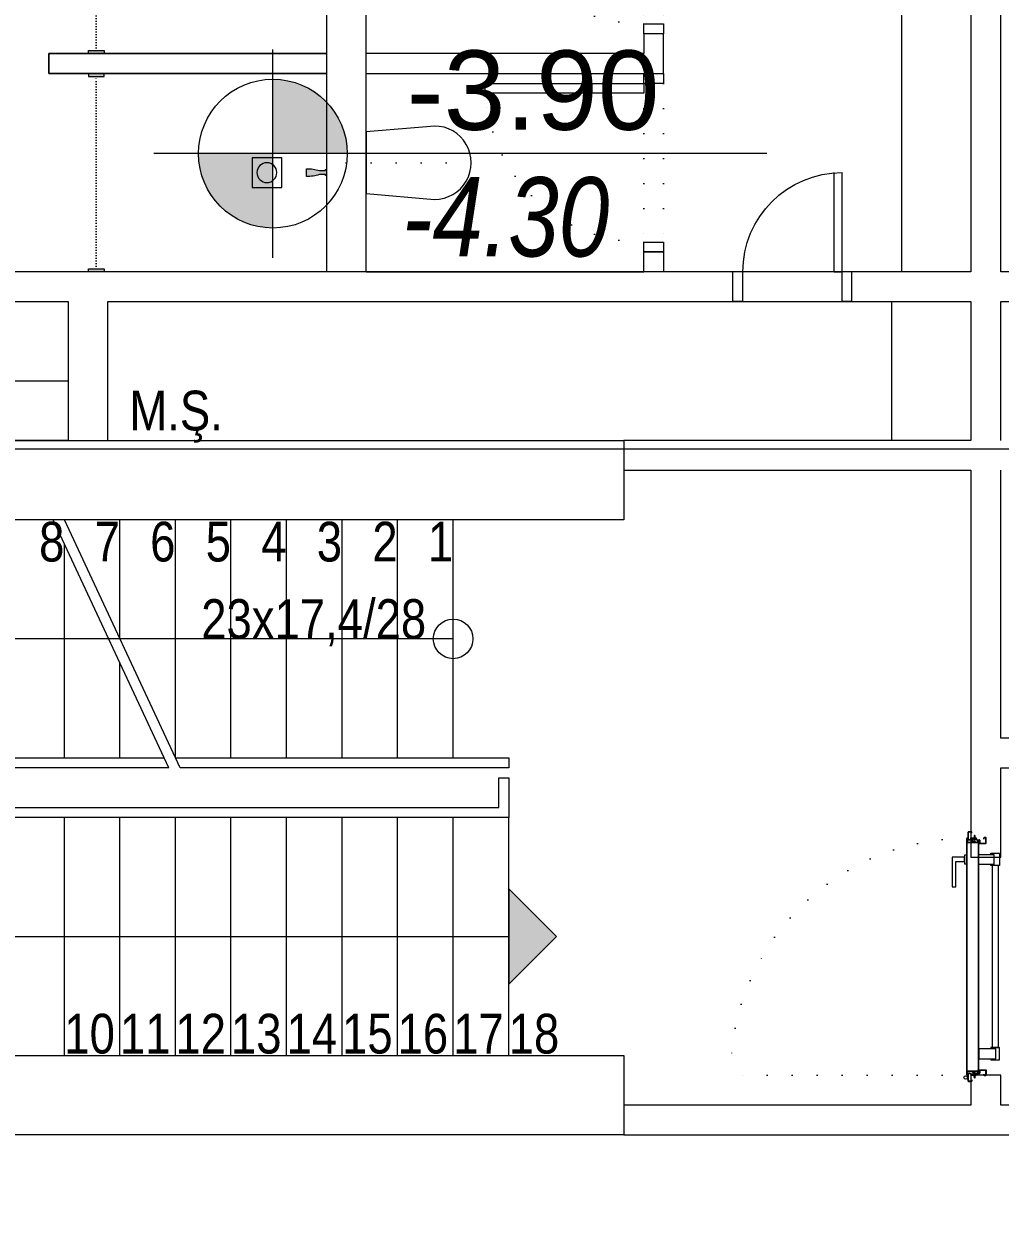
# Model space of a CAD drawing. Header units: metres. Extents: x -13621 to 152406, y -16073 to 22221.
# Drawn here: x 84168 to 84660, y 6389 to 6990 of the extents above; entities that cross this region are included whole.
import ezdxf
from ezdxf.enums import TextEntityAlignment as Align

# ---------------------------------------------------------------- set-up
doc = ezdxf.new("R2010")
doc.units = ezdxf.units.M
doc.header["$LTSCALE"] = 100
doc.header["$MEASUREMENT"] = 0
doc.linetypes.add('DOT2', pattern=[0.125, 0, -0.125])
doc.layers.get('0').update_dxf_attribs({"color": 9, "lineweight": 9})
for name, color, linetype, lineweight in [('00', 9, 'Continuous', 9), ('01', 9, 'Continuous', 9), ('05S', 9, 'Continuous', 9), ('05V', 9, 'Continuous', 9), ('06D', 9, 'Continuous', 9), ('07K', 9, 'Continuous', 9), ('10', 9, 'Continuous', 9), ('11', 9, 'Continuous', 9), ('14', 9, 'Continuous', 9), ('19', 9, 'Continuous', 9), ('20', 9, 'DOT2', 9), ('21', 9, 'Continuous', 9), ('21_mahal200', 9, 'Continuous', 9)]:
    doc.layers.add(name, color=color, linetype=linetype, lineweight=lineweight)
doc.styles.add('Arial', font='arial.ttf', dxfattribs={"height": 2.5})
doc.styles.add('MuuM_TEXT-ITALIC', font='ARIALNI.TTF')
doc.styles.add('MuuM_TEXT-STANDART', font='ARIALN.TTF')
doc.dimstyles.new('MuuM_DIM200', dxfattribs={"dimscale": 20, "dimtxt": 2, "dimasz": 1, "dimexe": 1, "dimexo": 1, "dimgap": 1, "dimtad": 1, "dimdec": 1, "dimrnd": 0.5, "dimdsep": 46, "dimtxsty": 'MuuM_TEXT-STANDART', "dimblk": 'ARCHTICK', "dimcen": 0, "dimdle": 0.15, "dimclrd": 256, "dimclre": 256, "dimclrt": 256, "dimadec": 0, "dimazin": 0, "dimtfac": 5, "dimtdec": 1, "dimtix": 1, "dimtmove": 2, "dimatfit": 3, "dimldrblk": 'DOT', "dimfxl": 3, "dimfxlon": 1, "dimtolj": 1, "dimlwd": -1, "dimlwe": -1, "dimarcsym": 0})

# ---------------------------------------------------------------- blocks, each defined once
blk = doc.blocks.new('1.Bod.Ara.Sitatik Elk')
at = {"layer": '01'}
blk.add_lwpolyline([(1694.99, -40), (60, -1150.28), (40, -1163.86), (40, -1188.24), (40, -1370), (40, -1370), (40, -1430), (40, -1430), (40, -1850), (470, -1850), (470, -1890), (40, -1890), (40, -2160), (470, -2160), (470, -2200), (40, -2200), (40, -2200), (40, -2200), (40, -2945), (0, -2945), (0, -1142.67), (1968.94, 194.38)], dxfattribs=at)
blk = doc.blocks.new('_ArchTick')
at = {"color": 0, "linetype": 'ByBlock', "const_width": 0.15}
blk.add_lwpolyline([(-0.5, -0.5), (0.5, 0.5)], dxfattribs=at)
blk = doc.blocks.new('_Dot')
at = {"color": 0, "linetype": 'ByBlock', "lineweight": -2}
blk.add_line((-0.5, 0), (-1, 0), dxfattribs=at)
at = {"color": 0, "linetype": 'ByBlock', "const_width": 0.5}
blk.add_lwpolyline([(-0.25, 0, 1), (0.25, 0, 1)], format="xyb", close=True, dxfattribs=at)
blk = doc.blocks.new('p-M01-M02_merdiven-1050')
at = {"layer": '19'}
h = blk.add_hatch(color=256, dxfattribs=at)
h.dxf.hatch_style = 1
edge = h.paths.add_edge_path()
edge.add_arc((210, -344), 10, 270, 630)
h = blk.add_hatch(color=256, dxfattribs=at)
h.dxf.hatch_style = 1
h.paths.add_polyline_path([(84, -372), (36, -372), (60, -396.04)])
at = {"layer": '19', "linetype": 'Continuous'}
for points in [[(210, -344), (210, -120), (210, -60), (60, -60), (60, -372)], [(145, -200.74), (145, -120), (125, -120), (125, -120), (125, -367), (140, -367), (140, -372), (120, -372), (120, -367), (120, -115), (120, -115), (150, -115), (150, -198.41)], [(150, -120), (270, -120)], [(145, -200.74), (270, -142.41)], [(0, -148), (120, -148)], [(145, -206.33), (270, -148)], [(150, -148), (258.02, -148)], [(0, -176), (120, -176)], [(150, -176), (198.02, -176)], [(210, -176), (270, -176)], [(0, -204), (120, -204)], [(150, -204), (270, -204)], [(0, -232), (120, -232)], [(150, -232), (270, -232)], [(0, -260), (120, -260)], [(150, -260), (270, -260)], [(0, -288), (120, -288)], [(150, -288), (270, -288)], [(0, -316), (120, -316)], [(150, -316), (270, -316)], [(0, -344), (120, -344)], [(150, -344), (270, -344)], [(0, -372), (120, -372)]]:
    blk.add_lwpolyline(points, dxfattribs=at)
at = {"layer": '19'}
for points in [[(145, -206.33), (270, -148)], [(150, -204), (150, -372), (150, -372), (145, -372), (145, -372), (145, -206.33)]]:
    blk.add_lwpolyline(points, dxfattribs=at)
blk.add_lwpolyline([(84, -372), (36, -372), (60, -396.04)], close=True, dxfattribs=at)
blk.add_circle((210, -344), 10, dxfattribs=at)
blk = doc.blocks.new('*U19')
at = {"ltscale": 15}
for p, q in [((-24.9, 0.9), (-25.7, 0)), ((-24.9, -0.9), (-25.7, 0)), ((-22.9, 1.5), (-24.9, 0.9)), ((-22.9, 1.5), (-22.9, -1.5)), ((-21.2, -2.7), (-18.1, 2.8)), ((-21, -2.7), (-17.9, 2.7)), ((-19.7, -2.7), (-16.6, 2.8)), ((-19.5, -2.7), (-16.4, 2.7)), ((-18.5, 1.5), (-18.3, 2)), ((-18.2, -2.7), (-15.1, 2.8)), ((-18, -2.7), (-14.9, 2.7)), ((-17, 1.5), (-16.8, 2)), ((-16.7, -2.7), (-13.6, 2.8)), ((-16.5, -2.7), (-13.4, 2.7)), ((-15.5, 1.5), (-15.3, 2)), ((-15.2, -2.7), (-12.1, 2.8)), ((-15, -2.7), (-11.9, 2.7)), ((-14, 1.5), (-13.8, 2)), ((-13.7, -2.7), (-10.6, 2.8)), ((-13.5, -2.7), (-10.4, 2.7)), ((-12.5, 1.5), (-12.3, 2)), ((-12.2, -2.7), (-9.1, 2.8)), ((-12, -2.7), (-8.9, 2.7)), ((-11, 1.5), (-10.8, 2)), ((-10.7, -2.7), (-7.6, 2.8)), ((-10.5, -2.7), (-7.4, 2.7)), ((-9.5, 1.5), (-9.3, 2)), ((-9.2, -2.7), (-6.1, 2.8)), ((-9, -2.7), (-5.9, 2.7)), ((-8, 1.5), (-7.8, 2)), ((-7.7, -2.7), (-4.6, 2.8)), ((-7.5, -2.7), (-4.4, 2.7)), ((-6.5, 1.5), (-6.3, 2)), ((-6.2, -2.7), (-3.1, 2.8)), ((-6, -2.7), (-2.9, 2.7)), ((-5, 1.5), (-4.8, 2)), ((-4.7, -2.7), (-1.6, 2.8)), ((-4.5, -2.7), (-1.4, 2.7)), ((-3.5, 1.5), (-3.3, 2)), ((-2, 1.5), (-1.8, 2)), ((-0.5, 4.2), (-1.5, 1.5)), ((0, 0.5), (-0.6, 0.5)), ((-24.9, -0.9), (-22.9, -1.5)), ((-8.6, -1.5), (-22.9, -1.5)), ((-21.2, -2.7), (-20.9, -1.5)), ((-20.3, -1.5), (-19.1, -1.5)), ((-19.7, -2.7), (-19.4, -1.5)), ((-18.8, -1.5), (-17.6, -1.5)), ((-18.2, -2.7), (-17.9, -1.5)), ((-17.3, -1.5), (-16.1, -1.5)), ((-16.7, -2.7), (-16.4, -1.5)), ((-15.8, -1.5), (-14.6, -1.5)), ((-15.2, -2.7), (-14.9, -1.5)), ((-14.3, -1.5), (-13.1, -1.5)), ((-13.7, -2.7), (-13.4, -1.5)), ((-12.8, -1.5), (-11.6, -1.5)), ((-12.2, -2.7), (-11.9, -1.5)), ((-11.3, -1.5), (-10.1, -1.5)), ((-10.7, -2.7), (-10.4, -1.5)), ((-9.8, -1.5), (-8.6, -1.5)), ((-9.2, -2.7), (-8.9, -1.5)), ((-8.3, -1.5), (-7.1, -1.5)), ((-7.7, -2.7), (-7.4, -1.5)), ((-6.8, -1.5), (-5.6, -1.5)), ((-6.2, -2.7), (-5.9, -1.5)), ((-5.3, -1.5), (-4.1, -1.5)), ((-4.7, -2.7), (-4.4, -1.5)), ((-3.8, -1.5), (-2.1, -1.5)), ((-0.5, -4.2), (-1.5, -1.5)), ((0, -0.5), (-0.6, -0.5))]:
    blk.add_line(p, q, dxfattribs=at)
for p, q in [((-6.9, 1.5), (-22.9, 1.5)), ((-17.4, 1.5), (-18.6, 1.5)), ((-15.9, 1.5), (-17.1, 1.5)), ((-14.4, 1.5), (-15.6, 1.5)), ((-12.9, 1.5), (-14.1, 1.5)), ((-11.4, 1.5), (-12.6, 1.5)), ((-9.9, 1.5), (-11.1, 1.5)), ((-8.4, 1.5), (-9.6, 1.5)), ((-6.9, 1.5), (-8.1, 1.5)), ((-5.4, 1.5), (-6.6, 1.5)), ((-3.9, 1.5), (-5.1, 1.5)), ((-2.4, 1.5), (-3.6, 1.5)), ((-1.5, 1.5), (-2.1, 1.5)), ((0, 0.5), (0, 4.1)), ((-1.5, -1.5), (-2.1, -1.5)), ((0, -0.5), (0, -4.1))]:
    blk.add_line(p, q)
for centre, radius, start, end in [((-26, 3.9), 3.92, 274.361, 322.10246), ((-26, -3.9), 3.92, 37.89754, 85.639), ((-18, 2.8), 0.0971, 330.32042, 150.32042), ((-16.5, 2.8), 0.0971, 330.32042, 150.32042), ((-15, 2.8), 0.0971, 330.32042, 150.32042), ((-13.5, 2.8), 0.0971, 330.32042, 150.32042), ((-12, 2.8), 0.0971, 330.32042, 150.32042), ((-10.5, 2.8), 0.0971, 330.32042, 150.32042), ((-9, 2.8), 0.0971, 330.32042, 150.32042), ((-7.5, 2.8), 0.0971, 330.32042, 150.32042), ((-6, 2.8), 0.0971, 330.32042, 150.32042), ((-4.5, 2.8), 0.0971, 330.32042, 150.32042), ((-3, 2.8), 0.0971, 330.32042, 150.32042), ((-1.5, 2.8), 0.0971, 330.32042, 150.32042), ((-0.6, 0), 0.486, 90, 270), ((-0.3, 4.1), 0.25, 0, 150.08641), ((-21.1, -2.7), 0.0971, 150.32042, 330.32042), ((-19.6, -2.7), 0.0971, 150.32042, 330.32042), ((-18.1, -2.7), 0.0971, 150.32042, 330.32042), ((-16.6, -2.7), 0.0971, 150.32042, 330.32042), ((-15.1, -2.7), 0.0971, 150.32042, 330.32042), ((-13.6, -2.7), 0.0971, 150.32042, 330.32042), ((-12.1, -2.7), 0.0971, 150.32042, 330.32042), ((-10.6, -2.7), 0.0971, 150.32042, 330.32042), ((-9.1, -2.7), 0.0971, 150.32042, 330.32042), ((-7.6, -2.7), 0.0971, 150.32042, 330.32042), ((-6.1, -2.7), 0.0971, 150.32042, 330.32042), ((-4.6, -2.7), 0.0971, 150.32042, 330.32042), ((-0.3, -4.1), 0.25, 209.91359, 0)]:
    blk.add_arc(centre, radius, start, end, dxfattribs=at)
blk = doc.blocks.new('conta')
at = {"ltscale": 10}
for p, q in [((-2649.88, 5344.46), (-2649.78, 5344.3)), ((-2649.87, 5345.53), (-2649.81, 5345.61)), ((-2649.78, 5344.3), (-2649.74, 5344.3)), ((-2649.72, 5345.4), (-2649.28, 5345.4)), ((-2649.25, 5345.41), (-2649.09, 5345.51)), ((-2648.97, 5344.05), (-2648.78, 5343.8)), ((-2648.87, 5344.09), (-2648.7, 5343.86)), ((-2648.83, 5344.87), (-2648.56, 5345.24)), ((-2648.77, 5345.12), (-2648.63, 5345.3)), ((-2648.71, 5343.79), (-2648.71, 5343.79)), ((-2648.56, 5345.31), (-2648.56, 5345.31))]:
    blk.add_line(p, q, dxfattribs=at)
for centre, radius, start, end in [((-2653.03, 5345), 3.19, 350.46739, 8.93723), ((-2649.87, 5344.47), 0.02, 170.46739, 213.74513), ((-2649.83, 5345.5), 0.05, 140.63452, 188.93723), ((-2649.74, 5345.58), 0.0696, 22.24275, 159.25804), ((-2650.94, 5345.01), 1.24, 340.33821, 16.77718), ((-2649.74, 5344.58), 0.03, 160.33821, 273.26661), ((-2649.72, 5345.37), 0.03, 90, 196.77718), ((-2649.56, 5341.55), 3.01, 80.43616, 93.26661), ((-2649.28, 5345.45), 0.05, 270, 303.00619), ((-2649.22, 5344.14), 0.231, 353.95711, 81.90038), ((-2649.08, 5345.49), 0.03, 4.79721, 123.00619), ((-2649.06, 5344.54), 0.03, 260.43616, 338.70659), ((-2650.22, 5344.99), 1.27, 338.70659, 23.04177), ((-2648.89, 5344.11), 0.1, 173.95711, 217.26527), ((-2649.01, 5345.57), 0.05, 18.79511, 42.1429), ((-2651.17, 5344.83), 2.33, 7.58966, 18.79511), ((-2658.2, 5345.19), 9.36, 353.68569, 357.8537), ((-2648.79, 5344.15), 0.1, 173.68569, 217.26527), ((-2648.81, 5345.15), 0.05, 187.58966, 322.73473), ((-2648.79, 5344.84), 0.05, 142.73473, 180.2669), ((-2648.74, 5343.83), 0.05, 217.26527, 307.26527), ((-2648.74, 5343.83), 0.05, 307.26527, 37.26527), ((-2648.59, 5345.27), 0.05, 52.73473, 142.73473), ((-2648.59, 5345.27), 0.05, 322.73473, 52.73473)]:
    blk.add_arc(centre, radius, start, end, dxfattribs=at)
for points, knots in [([(-2649.74, 5344.31), (-2649.74, 5344.34), (-2649.7, 5344.52), (-2649.59, 5344.33), (-2649.34, 5344.36), (-2649.23, 5344.37), (-2649.18, 5344.37)], [0, 0, 0, 0, 0.1008757, 0.3841126, 0.5436166, 0.6906785, 0.6906785, 0.6906785, 0.6906785]), ([(-2648.98, 5345.6), (-2649, 5345.63), (-2649.09, 5345.71), (-2649.23, 5345.44), (-2649.32, 5345.74), (-2649.39, 5345.46), (-2649.51, 5345.75), (-2649.59, 5345.5), (-2649.65, 5345.57), (-2649.68, 5345.61)], [0.0086373, 0.0086373, 0.0086373, 0.0086373, 0.1097304, 0.3133405, 0.4430081, 0.5658764, 0.7165186, 0.8527974, 0.9648495, 0.9648495, 0.9648495, 0.9648495])]:
    blk.add_open_spline(points, degree=3, knots=knots, dxfattribs=at)
blk = doc.blocks.new('p-yn_sackasa')
at = {"layer": '10', "linetype": 'Continuous'}
for p, q in [((0, 6.16), (0, 6.9)), ((0.01, 6.9), (0.01, 6.15)), ((0.14, 6.9), (0.14, 6.16)), ((0.15, 6.9), (0.15, 6.16)), ((2.69, 7.16), (0.26, 7.16)), ((2.69, 7.15), (0.26, 7.15)), ((2.69, 7.02), (0.26, 7.02)), ((0.26, 7.01), (2.69, 7.01)), ((0.26, 6.05), (0.76, 6.05)), ((0.75, 6.04), (0.26, 6.04)), ((0.75, 5.91), (0.75, 6.04)), ((0.76, 5.9), (0.76, 6.05)), ((2.8, 3.29), (2.8, 6.9)), ((2.81, 3.29), (2.81, 6.9)), ((2.94, 3.29), (2.94, 6.9)), ((2.95, 3.29), (2.95, 6.9)), ((-2.19, 0), (-2.19, -0.15)), ((0.26, 5.91), (0.75, 5.91)), ((0.76, 5.9), (0.26, 5.9)), ((0.67, -0.71), (0.67, 2.27)), ((0.69, -0.71), (0.69, 2.27)), ((0.81, -0.71), (0.81, 2.27)), ((0.83, -0.71), (0.83, 2.27)), ((0.92, 2.33), (0.95, 2.32)), ((0.93, 2.34), (0.95, 2.33)), ((1.01, 2.46), (0.99, 2.47)), ((0.99, 2.46), (1.01, 2.45)), ((1.11, 2.52), (1.11, 3.73)), ((1.12, 2.52), (1.12, 3.73)), ((1.25, 3.73), (1.25, 2.52)), ((1.26, 2.52), (1.26, 3.73)), ((1.37, 3.98), (2.49, 3.98)), ((2.49, 3.97), (1.37, 3.97)), ((1.37, 3.84), (2.49, 3.84)), ((2.49, 3.83), (1.37, 3.83)), ((2.6, 3.69), (2.5, 3.36)), ((2.51, 3.35), (2.61, 3.69)), ((2.73, 3.65), (2.63, 3.32)), ((2.74, 3.64), (2.64, 3.31)), ((-2.95, -0.25), (-2.95, -1.75)), ((-2.94, -1.75), (-2.94, -0.25)), ((-2.81, -0.25), (-2.81, -1.75)), ((-2.8, -0.25), (-2.8, -1.75)), ((-2.19, 0), (-2.7, 0)), ((-2.2, -0.01), (-2.7, -0.01)), ((-2.2, -0.14), (-2.7, -0.14)), ((-2.19, -0.15), (-2.7, -0.15)), ((1.01, -1.85), (-2.7, -1.85)), ((1.01, -1.86), (-2.7, -1.86)), ((-2.7, -1.99), (1.01, -1.99)), ((1.01, -2), (-2.7, -2)), ((-2.2, -0.14), (-2.2, -0.01)), ((0.92, -0.77), (0.95, -0.76)), ((0.93, -0.78), (0.95, -0.77)), ((0.99, -0.89), (1.01, -0.88)), ((1.01, -0.89), (0.99, -0.91)), ((1.11, -0.96), (1.11, -1.75)), ((1.12, -0.96), (1.12, -1.75)), ((1.25, -0.96), (1.25, -1.75)), ((1.26, -0.96), (1.26, -1.75))]:
    blk.add_line(p, q, dxfattribs=at)
for points in [[(0.15, 2.14), (0.67, 2.14), (0.67, -0.54), (0.15, -0.54)], [(0.15, 2.14), (0.41, 2.14), (0.41, -0.54), (0.15, -0.54)]]:
    blk.add_lwpolyline(points, close=True, dxfattribs=at)
for centre, radius, start, end in [((0.26, 6.9), 0.261, 90, 180), ((0.26, 6.16), 0.261, 180, 270), ((0.26, 6.9), 0.249, 90, 180), ((0.26, 6.16), 0.249, 181.34499, 271.35021), ((0.26, 6.9), 0.122, 90, 180), ((0.26, 6.16), 0.122, 180, 270), ((0.26, 6.9), 0.11, 90, 180), ((0.26, 6.16), 0.11, 180, 270), ((2.69, 6.9), 0.261, 0, 90), ((2.69, 6.9), 0.249, 0, 90), ((2.69, 6.9), 0.122, 0, 90), ((2.69, 6.9), 0.11, 0, 90), ((0.89, 2.27), 0.219, 63.21528, 180), ((0.89, 2.27), 0.206, 63.21689, 180), ((0.89, 2.27), 0.0801, 63.21502, 180), ((0.89, 2.27), 0.0674, 63.21445, 180), ((1.04, 2.52), 0.206, 243.2197, 0), ((1.04, 2.52), 0.219, 243.21479, 0), ((1.04, 2.52), 0.0801, 243.22028, 0), ((1.04, 2.52), 0.0674, 243.21287, 0), ((1.37, 3.73), 0.253, 90, 180), ((1.37, 3.73), 0.24, 90, 180), ((1.37, 3.73), 0.114, 90, 180), ((1.37, 3.73), 0.101, 90, 180), ((2.49, 3.72), 0.261, 342.86025, 90), ((2.49, 3.72), 0.249, 342.86129, 90), ((2.49, 3.72), 0.122, 342.86074, 90), ((2.49, 3.72), 0.11, 342.86215, 90), ((2.72, 3.29), 0.232, 162.8601, 0), ((2.72, 3.29), 0.219, 162.86127, 0), ((2.72, 3.29), 0.0927, 162.86053, 0), ((2.72, 3.29), 0.0801, 162.86241, 0), ((-2.7, -0.25), 0.253, 90, 180), ((-2.7, -1.75), 0.253, 180, 270), ((-2.7, -0.25), 0.24, 90, 180), ((-2.7, -1.75), 0.24, 180, 270), ((-2.7, -0.25), 0.114, 90, 180), ((-2.7, -1.75), 0.114, 180, 270), ((-2.7, -0.25), 0.101, 90, 180), ((-2.7, -1.75), 0.101, 180, 270), ((0.89, -0.71), 0.219, 180, 296.78496), ((0.89, -0.71), 0.206, 180, 296.78515), ((0.89, -0.71), 0.0801, 180, 296.78498), ((0.89, -0.71), 0.0674, 180, 180.52454), ((0.89, -0.71), 0.0674, 180, 296.78713), ((1.04, -0.96), 0.219, 0, 116.78545), ((1.04, -0.96), 0.206, 0, 116.78362), ((1.04, -0.96), 0.0801, 0, 116.78105), ((1.04, -0.96), 0.0674, 0, 116.78713), ((1.01, -1.75), 0.114, 270, 0), ((1.01, -1.75), 0.24, 270, 0), ((1.01, -1.75), 0.101, 270, 0), ((1.01, -1.75), 0.253, 270, 0)]:
    blk.add_arc(centre, radius, start, end, dxfattribs=at)
at = {"layer": '10', "xscale": 0.0842696629213483, "yscale": 0.0842696629213483, "zscale": 0.0842696629213483}
blk.add_blockref('*U19', (0.95, 1.35), dxfattribs=at)
at = {"layer": '14', "xscale": -0.7887640449438696, "yscale": 0.7887640449438696, "zscale": 0.7887640449438204, "rotation": 90}
blk.add_blockref('conta', (4217.78, -2086.42), dxfattribs=at)
blk = doc.blocks.new('*U375')
at = {"layer": '06D'}
for points in [[(8.5, 9.56), (7.87, 9.56), (7.87, 13.56, -0.414214), (8.25, 13.93), (13.75, 13.93, -0.414214), (14.12, 13.56), (14.12, 9.56), (13.5, 9.56)], [(111.5, 9.56), (112.12, 9.56), (112.12, 13.56, 0.414214), (111.75, 13.93), (106.25, 13.93, 0.414214), (105.87, 13.56), (105.87, 9.56), (106.5, 9.56)]]:
    blk.add_lwpolyline(points, format="xyb", dxfattribs=at)
for points in [[(105.87, 13.31), (14.12, 13.31), (14.12, 10.18), (105.87, 10.18)], [(111.5, 12.06), (106.5, 12.06), (106.5, 3.44), (111.5, 3.44)], [(8.5, 10.94), (13.5, 10.94), (13.5, 3.44), (8.5, 3.44)]]:
    blk.add_lwpolyline(points, close=True, dxfattribs=at)
for points in [[(8.8, -2.56), (8.8, -3.81), (13.2, -3.81), (13.2, -2.56), (8.8, -2.56)], [(9.87, -3.81), (9.87, -10.06), (24.87, -10.06), (24.87, -8.19), (12.12, -8.19), (12.12, -8.19), (12.12, -3.81), (9.87, -3.81)]]:
    blk.add_lwpolyline(points, dxfattribs=at)
at = {"layer": '10', "ltscale": 10}
for p, q in [((1, 0.68), (2, 1.33)), ((1, 0.68), (2, 1.33)), ((2, 0.28), (1, 0.28)), ((2, 0.28), (1, 0.28)), ((2, 0.08), (1, 0.08)), ((2, 0.08), (1, 0.08)), ((2, 1.76), (2, 1.33)), ((2.3, 1.76), (2, 1.76)), ((2, 1.76), (2, 1.33)), ((2.3, 1.76), (2, 1.76)), ((2, 1.33), (2, -0.17)), ((2, 1.33), (2, -0.17)), ((2.3, -2.19), (2.3, 3.34)), ((2.3, 1.33), (2.3, 1.76)), ((2.3, 1.33), (2.3, 1.76)), ((2.3, -0.17), (2.3, 1.33)), ((2.3, -0.17), (2.3, 1.33)), ((117.6, 3.44), (2.4, 3.44)), ((2.45, -2.29), (2.45, 3.24)), ((117.5, 3.29), (2.5, 3.29)), ((117.55, -2.29), (117.55, 3.24)), ((117.7, -2.19), (117.7, 3.34)), ((117.7, 1.76), (117.7, 0.26)), ((118, 1.76), (117.7, 1.76)), ((117.7, 0.26), (117.7, -0.17)), ((118, 0.26), (118, 1.76)), ((118, 1.51), (119, 1.51)), ((118, 1.31), (119, 1.31)), ((119, 0.91), (118, 0.26)), ((118, -0.17), (118, 0.26)), ((0.3, -2.46), (0.3, -2.34)), ((0.4, -2.24), (2.25, -2.24)), ((119.6, -2.56), (0.4, -2.56)), ((0.45, -2.41), (0.45, -2.39)), ((0.45, -2.39), (2.35, -2.39)), ((119.54, -2.41), (0.45, -2.41)), ((2, -0.17), (2.3, -0.17)), ((2, -0.17), (2.3, -0.17)), ((119.54, -2.39), (117.65, -2.39)), ((117.7, -0.17), (118, -0.17)), ((119.6, -2.24), (117.75, -2.24)), ((119.55, -2.41), (119.55, -2.39)), ((119.7, -2.46), (119.7, -2.34)), ((120.84, -2), (120.84, -2.43)), ((120.84, -2), (120.84, -2.43)), ((121.05, -2), (121.05, -2.43)), ((121.05, -2), (121.05, -2.43)), ((121.22, -2.16), (121.05, -2.16)), ((121.22, -2.16), (121.05, -2.16)), ((121.22, -2.16), (121.22, -2.29)), ((121.22, -2.16), (121.22, -2.29)), ((121.6, -2.73), (121.73, -2.62)), ((121.6, -2.73), (121.73, -2.62))]:
    blk.add_line(p, q, dxfattribs=at)
blk.add_circle((120.95, -3.26), 0.843, dxfattribs=at)
blk.add_circle((120.95, -3.26), 0.843, dxfattribs=at)
for centre, radius, start, end in [((2.44, 3.3), 0.141, 104.92708, 165.07292), ((117.5, 3.24), 0.05, 0, 90), ((117.6, 3.34), 0.1, 0, 90), ((0.4, -2.34), 0.1, 90, 180), ((0.4, -2.46), 0.1, 180, 270), ((0.45, -2.39), 0.005, 90, 180), ((0.45, -2.41), 0.005, 180, 270), ((2.25, -2.19), 0.05, 270, 0), ((2.35, -2.29), 0.1, 270, 0), ((117.65, -2.29), 0.1, 180, 270), ((117.75, -2.19), 0.05, 180, 270), ((119.54, -2.39), 0.005, 0, 90), ((119.54, -2.41), 0.005, 270, 360), ((119.6, -2.34), 0.1, 0, 90), ((119.6, -2.46), 0.1, 270, 0), ((120.42, -2.26), 0.302, 285.55242, 60.03149), ((120.42, -2.26), 0.302, 285.55242, 60.03149), ((120.42, -2.26), 0.428, 336.35197, 37.62095), ((120.42, -2.26), 0.428, 336.35197, 37.62095), ((120.95, -3.26), 1.01, 39.4092, 74.28614), ((120.95, -3.26), 1.01, 39.4092, 74.28614)]:
    blk.add_arc(centre, radius, start, end, dxfattribs=at)
at = {"layer": '20'}
blk.add_lwpolyline([(119.7, -2.4), (119.7, -121.8, -0.414214), (0.3, -2.4, 1)], format="xyb", dxfattribs=at)
blk.add_blockref('p-yn_sackasa', (0, 0))
at = {"xscale": -1}
blk.add_blockref('p-yn_sackasa', (120, 0), dxfattribs=at)
blk = doc.blocks.new('0_elevationtarget-p-bk')
h = blk.add_hatch(color=250)
h.paths.add_polyline_path([(1.875, 0, 0.414214), (0, 1.875), (0, 0)])
h.paths.add_polyline_path([(0, 0), (-1.875, 0, 0.414214), (0, -1.875)])
blk.add_line((0, -2.625), (0, 2.625))
blk.add_lwpolyline([(12.453, 0), (-3, 0)])
blk.add_circle((0, 0), 1.875)
at = {"style": 'Arial'}
blk.add_attdef('BITMISKOT', text='', height=2, dxfattribs=at).set_placement((4.5, 0), align=Align.BOTTOM_LEFT)
at = {"style": 'MuuM_TEXT-ITALIC'}
blk.add_attdef('FINISHINGFLOORLEVEL', text='', height=2, dxfattribs=at).set_placement((4.5, -0.592), align=Align.TOP_LEFT)
blk = doc.blocks.new('p-kapı-ah-90')
at = {"linetype": 'DOT2'}
for p, q in [((5, 10), (85, 10)), ((5, 0), (85, 0))]:
    blk.add_line(p, q, dxfattribs=at)
for points in [[(10, 10), (10, 90), (5, 90), (5, 10)], [(0, 0), (5, 0), (5, 10), (0, 10)], [(85, 0), (90, 0), (90, 10), (85, 10)]]:
    blk.add_lwpolyline(points, close=True)
blk.add_lwpolyline([(5, 10), (5, 90, -0.414214), (85, 10, -0.433892)], format="xyb", dxfattribs=at)
blk = doc.blocks.new('p-duş kabini')
at = {"layer": '05S'}
h = blk.add_hatch(color=256, dxfattribs=at)
h.paths.add_polyline_path([(-485, 1200), (-485, 1120), (-500, 1120), (-500, 1200)])
h.paths.add_polyline_path([(485, 1200), (485, 1120), (500, 1120), (500, 1200)])
h = blk.add_hatch(color=256, dxfattribs=at)
edge = h.paths.add_edge_path()
edge.add_line((20, 100), (-20, 100))
edge.add_arc((217, 103.2), 237.1, 180.77287, 196.71945)
edge.add_line((-10, 35), (-10, 4))
edge.add_line((-10, 4), (-15, 4))
edge.add_line((-15, 4), (-15, 0))
edge.add_line((-15, 0), (15, 0))
edge.add_line((15, 0), (15, 4))
edge.add_line((15, 4), (10, 4))
edge.add_line((10, 4), (10, 35))
edge.add_arc((-217, 103.2), 237.1, 343.28055, 359.22713)
for points in [[(-485, 1200), (-485, 1120), (-500, 1120), (-500, 1200)], [(485, 1200), (485, 1120), (500, 1120), (500, 1200)], [(75, 375), (75, 225), (-75, 225), (-75, 375)]]:
    blk.add_lwpolyline(points, close=True)
blk.add_lwpolyline([(-500, 1160), (-500, 0), (500, 0), (500, 1160)])
at = {"linetype": 'DOT2'}
blk.add_lwpolyline([(485, 1160), (-485, 1160)], dxfattribs=at)
blk.add_lwpolyline([(20, 100), (-20, 100, 0.069693), (-10, 35), (-10, 4), (-15, 4), (-15, 0), (15, 0), (15, 4), (10, 4), (10, 35, 0.069693), (20, 100)], format="xyb")
blk.add_circle((0, 300), 50)
blk = doc.blocks.new('p-klozet')
at = {"linetype": 'DOT2'}
blk.add_lwpolyline([(0, 10), (0, -60)], dxfattribs=at)
blk.add_lwpolyline([(-15.5, 0), (15.5, 0), (18.5, -34.47, -1.001588), (-18.5, -34.47)], format="xyb", close=True)
blk = doc.blocks.new('ttttttttttttt')
for points in [[(3983.49, -30733.6), (3983.49, -30748.6)], [(3988.49, -30733.6), (3983.49, -30733.6)], [(3988.49, -30733.6), (3988.49, -30748.6)], [(4043.49, -30733.6), (4038.49, -30733.6)], [(4038.49, -30733.6), (4038.49, -30748.6)], [(4043.49, -30733.6), (4043.49, -30748.6)], [(3988.49, -30748.6), (3983.49, -30748.6)], [(4034.49, -30748.6), (3988.49, -30748.6)], [(4034.49, -30748.6), (4034.49, -30798.6)], [(4034.49, -30748.6), (4038.49, -30748.6)], [(4043.49, -30748.6), (4038.49, -30748.6)], [(4038.49, -30748.6), (4038.49, -30798.6)]]:
    blk.add_lwpolyline(points)
blk.add_arc((4038.49, -30748.6), 50, 180, 270)
blk = doc.blocks.new('1.Bod.Ara.Mimari Elk')
at = {"layer": '00'}
for p, q in [((610, -1450), (610, -1765)), ((645, -1750), (645, -1765))]:
    blk.add_line(p, q, dxfattribs=at)
for points in [[(660, -1850), (660, -1780), (860, -1780), (860, -1895), (875, -1895), (875, -1765), (660, -1765), (660, -1329.43), (645, -1329.43), (645, -1765), (40, -1765), (40, -1780), (190, -1780), (190, -1850), (210, -1850), (210, -1780), (645, -1780), (645, -1850)], [(645, -1850), (645, -1850), (645, -1850), (470, -1850), (470, -1865), (645, -1865), (645, -2060), (660, -2060), (660, -2015), (860, -2015), (860, -2050), (875, -2050), (875, -1985), (860, -1985), (860, -2000), (660, -2000), (660, -1865)], [(860, -2185), (660, -2185), (660, -2170), (645, -2170), (645, -2185), (470, -2185), (470, -2200), (645, -2200), (645, -2200), (860, -2200), (860, -2185)]]:
    blk.add_lwpolyline(points, dxfattribs=at)
at = {"layer": '06D'}
for points in [[(605, -1780), (605, -1850)], [(190, -1850), (40, -1850), (40, -1820), (190, -1820), (190, -1850)]]:
    blk.add_lwpolyline(points, dxfattribs=at)
at = {"layer": '11'}
for points in [[(320.1, -1555), (320.1, -1765)], [(340.1, -1765), (340.1, -1555)], [(490.1, -1655), (490.1, -1645), (480.1, -1645), (480.1, -1655), (340.1, -1655)], [(320.1, -1655), (320.1, -1655), (190.1, -1655), (180.1, -1655), (180.1, -1665), (320.1, -1665)], [(320.1, -1665), (180.1, -1665), (180.1, -1655), (320.1, -1655)], [(340.1, -1665), (490.1, -1665), (490.1, -1655)], [(340.1, -1765), (480.1, -1765), (480.1, -1755), (490.1, -1755), (490.1, -1765)]]:
    blk.add_lwpolyline(points, dxfattribs=at)
at = {"xscale": -1, "rotation": 180}
blk.add_blockref('ttttttttttttt', (-3458.46, -32513.6), dxfattribs=at)
at = {"rotation": 90}
blk.add_blockref('p-M01-M02_merdiven-1050', (40, -2160), dxfattribs=at)
at = {"layer": '05V', "xscale": -0.1000000000058208, "yscale": 0.1000000000058208, "zscale": 0.1000000000058208, "rotation": 90}
for p in [(320.1, -1605), (320.1, -1715)]:
    blk.add_blockref('p-duş kabini', p, dxfattribs=at)
at = {"layer": '05V', "xscale": -1, "rotation": 90}
blk.add_blockref('p-klozet', (340.1, -1710), dxfattribs=at)
at = {"layer": '07K', "xscale": -1, "rotation": 90}
for p in [(490.1, -1555), (490.1, -1665)]:
    blk.add_blockref('p-kapı-ah-90', p, dxfattribs=at)
at = {"layer": '10', "rotation": 270}
blk.add_blockref('*U375', (645.54, -2050.15), dxfattribs=at)
at = {"layer": '21'}
ref = blk.add_blockref('0_elevationtarget-p-bk', (293.12, -1705.42), dxfattribs=dict(at, xscale=20, yscale=20, zscale=20))
ref.add_attrib('BITMISKOT', ' -3.90', dxfattribs={"layer": '0', "height": 40, "style": 'Arial'}).set_placement((345.13, -1705.42), align=Align.BOTTOM_LEFT)
ref.add_attrib('FINISHINGFLOORLEVEL', ' -4.30', dxfattribs={"layer": '0', "height": 40, "style": 'MuuM_TEXT-ITALIC'}).set_placement((345.56, -1717.26), align=Align.TOP_LEFT)
at = {"layer": '21', "style": 'MuuM_TEXT-STANDART'}
for s, p in [('M.Ş.', (220.79, -1844.91)), ('10', (188, -2159)), ('11', (216, -2159)), ('12', (244, -2159)), ('13', (272, -2159)), ('14', (300, -2159)), ('15', (328, -2159)), ('16', (356, -2159)), ('17', (384, -2159)), ('18', (412, -2159))]:
    blk.add_text(s, height=20, dxfattribs=at).set_placement(p)
for s, p in [('8', (188, -1911)), ('7', (216, -1911)), ('6', (244, -1911)), ('5', (272, -1911)), ('4', (300, -1911)), ('3', (328, -1911)), ('2', (356, -1911)), ('1', (384, -1911)), ('23x17,4/28', (370.39, -1950))]:
    blk.add_text(s, height=20, dxfattribs=at).set_placement(p, align=Align.RIGHT)
at = {"layer": '21_mahal200'}
blk.add_leader([(743.13, -1854.32), (-109.01, -1854.32)], dimstyle='MuuM_DIM200', override={"dimasz": 1, "dimfxl": 10}, dxfattribs=at)

msp = doc.modelspace()

# ---------------------------------------------------------------- block references
for name in ['1.Bod.Ara.Mimari Elk', '1.Bod.Ara.Sitatik Elk']:
    msp.add_blockref(name, (84000, 8630))

doc.saveas('drawing.dxf')
